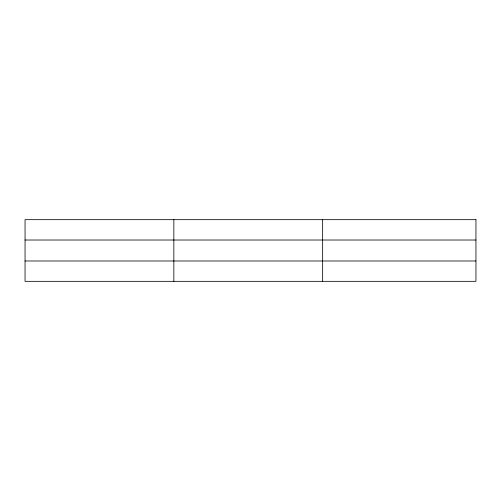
<?xml version="1.0" encoding="UTF-8"?>
<svg xmlns="http://www.w3.org/2000/svg" width="501" height="501" viewBox="0 0 501 501"><rect width="100%" height="100%" fill="white"/><g stroke="black" fill="none" stroke-linecap="round" stroke-linejoin="round"><path stroke-width="0.75" d="M173.847 219.663L173.847 281.337M322.644 219.663L322.644 281.337M25.05 240.017L475.95 240.017M25.05 260.983L475.95 260.983M475.95 219.663L475.95 281.337L25.05 281.337L25.05 219.663L475.95 219.663"/></g></svg>
